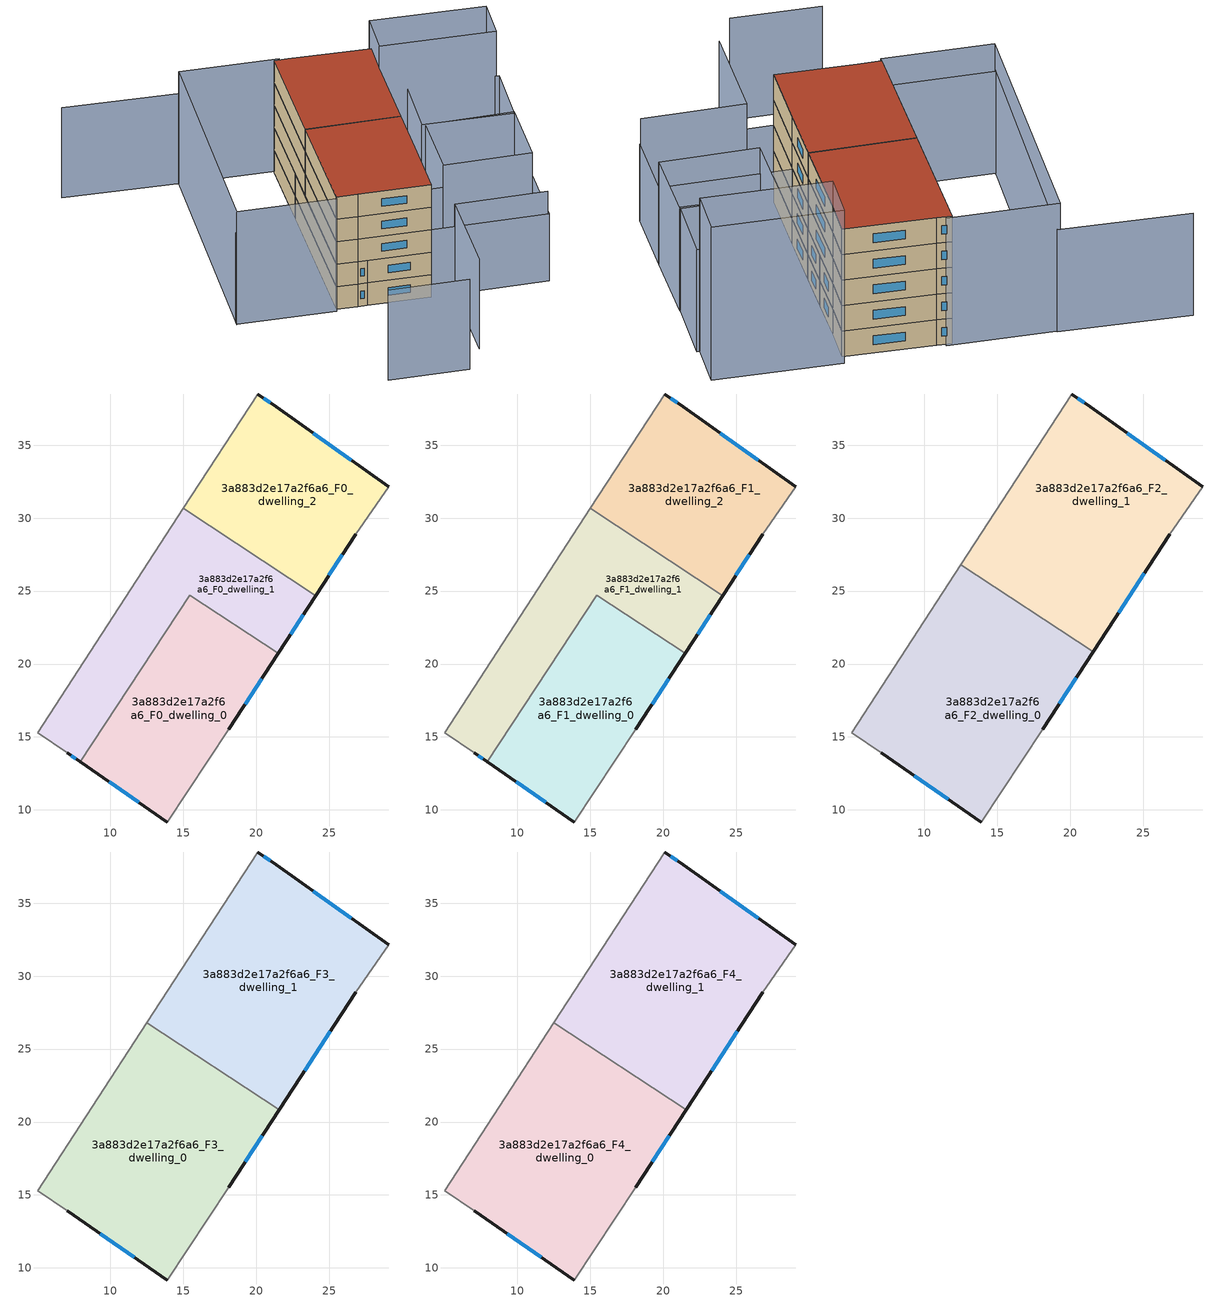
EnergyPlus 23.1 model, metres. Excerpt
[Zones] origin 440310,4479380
3a883d2e17a2f6a6_F0_dwelling_0
 floor ground (EU_floor_Construction): 21.49,20.73 18.11,15.53 13.91,9.17 7.93,13.3 15.45,24.71 z0
 wall outside (EU_wall_Construction): 18.11,15.53 21.49,20.73 / 7.93,13.3 13.91,9.17 z0:3
 wall adiabatic (EU_wall_Construction): 13.91,9.17 18.11,15.53 z0:3
 wall to 3a883d2e17a2f6a6_F0_dwelling_1 (EU_wall_Construction): 21.49,20.73 15.45,24.71 7.93,13.3 z0:3
 window (EU_Window_Construction): 19.23,17.25 20.37,19.01 / 9.91,11.93 11.92,10.54 z0.99:2.01
3a883d2e17a2f6a6_F0_dwelling_1
 floor ground (EU_floor_Construction): 24.07,24.69 21.49,20.73 15.45,24.71 7.93,13.3 7.03,13.92 5.03,15.29 15,30.66 z0
 wall outside (EU_wall_Construction): 7.03,13.92 7.93,13.3 / 21.49,20.73 24.07,24.69 z0:3
 wall adiabatic (EU_wall_Construction): 15,30.66 5.03,15.29 7.03,13.92 z0:3
 wall to 3a883d2e17a2f6a6_F0_dwelling_2 (EU_wall_Construction): 24.07,24.69 15,30.66 z0:3
 window (EU_Window_Construction): 7.32,13.72 7.63,13.51 / 22.35,22.04 23.21,23.38 z0.99:2.01
3a883d2e17a2f6a6_F0_dwelling_2
 floor ground (EU_floor_Construction): 29.06,32.15 26.81,28.9 24.07,24.69 15,30.66 20.1,38.51 21.35,37.63 z0
 wall outside (EU_wall_Construction): 24.07,24.69 26.81,28.9 / 29.06,32.15 21.35,37.63 20.1,38.51 z0:3
 wall adiabatic (EU_wall_Construction): 20.1,38.51 15,30.66 / 26.81,28.9 29.06,32.15 z0:3
 window (EU_Window_Construction): 24.98,26.08 25.9,27.5 / 20.93,37.92 20.51,38.22 / 26.5,33.97 23.9,35.82 z0.99:2.01
3a883d2e17a2f6a6_F1_dwelling_0
 floor to 3a883d2e17a2f6a6_F0_dwelling_0 (EU_floor_Construction): 21.49,20.73 18.11,15.53 13.91,9.17 7.93,13.3 15.45,24.71 z3
 wall outside (EU_wall_Construction): 18.11,15.53 21.49,20.73 / 7.93,13.3 13.91,9.17 z3:6
 wall adiabatic (EU_wall_Construction): 13.91,9.17 18.11,15.53 z3:6
 wall to 3a883d2e17a2f6a6_F1_dwelling_1 (EU_wall_Construction): 21.49,20.73 15.45,24.71 7.93,13.3 z3:6
 window (EU_Window_Construction): 19.23,17.25 20.37,19.01 / 9.91,11.93 11.92,10.54 z3.99:5.01
3a883d2e17a2f6a6_F1_dwelling_1
 floor to 3a883d2e17a2f6a6_F0_dwelling_1 (EU_floor_Construction): 24.07,24.69 21.49,20.73 15.45,24.71 7.93,13.3 7.03,13.92 5.03,15.29 15,30.66 z3
 wall outside (EU_wall_Construction): 7.03,13.92 7.93,13.3 / 21.49,20.73 24.07,24.69 z3:6
 wall adiabatic (EU_wall_Construction): 15,30.66 5.03,15.29 7.03,13.92 z3:6
 wall to 3a883d2e17a2f6a6_F1_dwelling_2 (EU_wall_Construction): 24.07,24.69 15,30.66 z3:6
 window (EU_Window_Construction): 7.32,13.72 7.63,13.51 / 22.35,22.04 23.21,23.38 z3.99:5.01
3a883d2e17a2f6a6_F1_dwelling_2
 floor to 3a883d2e17a2f6a6_F0_dwelling_2 (EU_floor_Construction): 29.06,32.15 26.81,28.9 24.07,24.69 15,30.66 20.1,38.51 21.35,37.63 z3
 wall outside (EU_wall_Construction): 24.07,24.69 26.81,28.9 / 29.06,32.15 21.35,37.63 20.1,38.51 z3:6
 wall adiabatic (EU_wall_Construction): 20.1,38.51 15,30.66 / 26.81,28.9 29.06,32.15 z3:6
 window (EU_Window_Construction): 24.98,26.08 25.9,27.5 / 20.93,37.92 20.51,38.22 / 26.5,33.97 23.9,35.82 z3.99:5.01
3a883d2e17a2f6a6_F2_dwelling_0
 floor to 3a883d2e17a2f6a6_F1_dwelling_0 (EU_floor_Construction): 21.49,20.73 18.11,15.53 13.91,9.17 7.93,13.3 15.45,24.71 z6
 floor to 3a883d2e17a2f6a6_F1_dwelling_1 (EU_floor_Construction): 21.56,20.83 21.49,20.73 15.45,24.71 7.93,13.3 7.03,13.92 5.03,15.29 12.5,26.8 z6
 wall outside (EU_wall_Construction): 18.11,15.53 21.56,20.83 / 7.03,13.92 13.91,9.17 z6:9
 wall adiabatic (EU_wall_Construction): 12.5,26.8 5.03,15.29 7.03,13.92 / 13.91,9.17 18.11,15.53 z6:9
 wall to 3a883d2e17a2f6a6_F2_dwelling_1 (EU_wall_Construction): 21.56,20.83 12.5,26.8 z6:9
 window (EU_Window_Construction): 19.25,17.29 20.42,19.08 / 9.31,12.35 11.62,10.75 z6.99:8.01
3a883d2e17a2f6a6_F2_dwelling_1
 floor to 3a883d2e17a2f6a6_F1_dwelling_1 (EU_floor_Construction): 24.07,24.69 21.56,20.83 12.5,26.8 15,30.66 z6
 floor to 3a883d2e17a2f6a6_F1_dwelling_2 (EU_floor_Construction): 29.06,32.15 26.81,28.9 24.07,24.69 15,30.66 20.1,38.51 21.35,37.63 z6
 wall outside (EU_wall_Construction): 29.06,32.15 21.35,37.63 20.1,38.51 / 21.56,20.83 26.81,28.9 z6:9
 wall adiabatic (EU_wall_Construction): 20.1,38.51 12.5,26.8 / 26.81,28.9 29.06,32.15 z6:9
 window (EU_Window_Construction): 20.93,37.92 20.51,38.22 / 26.5,33.97 23.9,35.82 / 23.3,23.5 25.07,26.22 z6.99:8.01
3a883d2e17a2f6a6_F3_dwelling_0
 floor to 3a883d2e17a2f6a6_F2_dwelling_0 (EU_floor_Construction): 21.56,20.83 18.11,15.53 13.91,9.17 7.03,13.92 5.03,15.29 12.5,26.8 z9
 wall outside (EU_wall_Construction): 18.11,15.53 21.56,20.83 / 7.03,13.92 13.91,9.17 z9:12
 wall adiabatic (EU_wall_Construction): 12.5,26.8 5.03,15.29 7.03,13.92 / 13.91,9.17 18.11,15.53 z9:12
 wall to 3a883d2e17a2f6a6_F3_dwelling_1 (EU_wall_Construction): 21.56,20.83 12.5,26.8 z9:12
 window (EU_Window_Construction): 19.25,17.29 20.42,19.08 / 9.31,12.35 11.62,10.75 z9.99:11.01
3a883d2e17a2f6a6_F3_dwelling_1
 floor to 3a883d2e17a2f6a6_F2_dwelling_1 (EU_floor_Construction): 29.06,32.15 26.81,28.9 21.56,20.83 12.5,26.8 20.1,38.51 21.35,37.63 z9
 wall outside (EU_wall_Construction): 29.06,32.15 21.35,37.63 20.1,38.51 / 21.56,20.83 26.81,28.9 z9:12
 wall adiabatic (EU_wall_Construction): 20.1,38.51 12.5,26.8 / 26.81,28.9 29.06,32.15 z9:12
 window (EU_Window_Construction): 20.93,37.92 20.51,38.22 / 26.5,33.97 23.9,35.82 / 23.3,23.5 25.07,26.22 z9.99:11.01
3a883d2e17a2f6a6_F4_dwelling_0
 floor to 3a883d2e17a2f6a6_F3_dwelling_0 (EU_floor_Construction): 21.56,20.83 18.11,15.53 13.91,9.17 7.03,13.92 5.03,15.29 12.5,26.8 z12
 wall outside (EU_wall_Construction): 18.11,15.53 21.56,20.83 / 7.03,13.92 13.91,9.17 z12:15
 wall adiabatic (EU_wall_Construction): 12.5,26.8 5.03,15.29 7.03,13.92 / 13.91,9.17 18.11,15.53 z12:15
 wall to 3a883d2e17a2f6a6_F4_dwelling_1 (EU_wall_Construction): 21.56,20.83 12.5,26.8 z12:15
 window (EU_Window_Construction): 19.25,17.29 20.42,19.08 / 9.31,12.35 11.62,10.75 z12.99:14.01
 roof outside (EU_roof_Construction): 18.11,15.53 21.56,20.83 12.5,26.8 5.03,15.29 7.03,13.92 13.91,9.17 z15
3a883d2e17a2f6a6_F4_dwelling_1
 floor to 3a883d2e17a2f6a6_F3_dwelling_1 (EU_floor_Construction): 29.06,32.15 26.81,28.9 21.56,20.83 12.5,26.8 20.1,38.51 21.35,37.63 z12
 wall outside (EU_wall_Construction): 29.06,32.15 21.35,37.63 20.1,38.51 / 21.56,20.83 26.81,28.9 z12:15
 wall adiabatic (EU_wall_Construction): 20.1,38.51 12.5,26.8 / 26.81,28.9 29.06,32.15 z12:15
 window (EU_Window_Construction): 20.93,37.92 20.51,38.22 / 26.5,33.97 23.9,35.82 / 23.3,23.5 25.07,26.22 z12.99:14.01
 roof outside (EU_roof_Construction): 21.56,20.83 26.81,28.9 29.06,32.15 21.35,37.63 20.1,38.51 12.5,26.8 z15
shading: 13.89,9.15 18.2,15.66 / 18.2,15.66 29.37,8.27 / 29.37,8.27 25.07,1.76 / 25.07,1.76 13.89,9.15 z0:9; -1.28,1.63 6.39,-3.54 / 10.02,-1.6 16.14,7.7 / 16.14,7.7 25,1.87 / -4.42,21.69 7.06,13.91 / 0.57,52.43 11.68,44.65 / 11.68,44.65 -4.66,21.31 / 20.87,13.8 25.4,20.73 / 25.4,20.73 33.89,15.17 / 33.89,15.17 29.35,8.25 / 29.35,8.25 20.87,13.8 / 29.39,27.12 37.98,21.2 / 37.98,21.2 33.69,14.99 / 33.69,14.99 25.11,20.91 / 25.11,20.91 29.39,27.12 z0:12; 37.73,21.37 26.81,28.9 / 26.81,28.9 29.69,33.09 / 29.69,33.09 40.61,25.56 / 40.61,25.56 37.73,21.37 z0:18; -4.59,21.41 11.34,44.78 / 11.34,44.78 20.75,38.37 / 20.75,38.37 4.82,14.99 / 4.82,14.99 -4.59,21.41 z0:15
[Building]
EU S2 Campaign: North Axis=0; Terrain=City; Solar Distribution=FullExterior
[Site:Location]
Madrid: Latitude=40.5; Longitude=-3.5; Time Zone=1; Elevation=609
[SizingPeriod:WeatherFileDays]
AnnualSizingPeriod: Begin Month=1; Begin Day of Month=1; End Month=12; End Day of Month=31; Day of Week for Start Day=Monday; Use Weather File Daylight Saving Period=No; Use Weather File Rain and Snow Indicators=No
[MATERIAL]
EU_InternalMass_Material: Roughness=MediumRough; Thickness=0.1; Conductivity=1; Density=1800; Specific Heat=900; Thermal Absorptance=0.9; Solar Absorptance=0.7; Visible Absorptance=0.7
[MATERIAL:NOMASS] Roughness=MediumRough; Thermal Absorptance=0.9; Solar Absorptance=0.7; Visible Absorptance=0.7
Name | Thermal Resistance
EU_wall_NoMass | 0.609216
EU_roof_NoMass | 0.513268
EU_floor_NoMass | 0.568163
[WINDOWMATERIAL:SIMPLEGLAZINGSYSTEM]
EU_Window_SimpleGlazing: UFactor=5.50606; Solar Heat Gain Coefficient=0.85; Visible Transmittance=0.85
[CONSTRUCTION]
EU_wall_Construction: EU_wall_NoMass
EU_roof_Construction: EU_roof_NoMass
EU_floor_Construction: EU_floor_NoMass
EU_InternalMass_Construction: EU_InternalMass_Material
EU_Window_Construction: EU_Window_SimpleGlazing
[ZONE] Type=1; Multiplier=1; Ceiling Height=autocalculate; Floor Area=autocalculate; Part of Total Floor Area=Yes
Name | Volume
3a883d2e17a2f6a6_F0_dwelling_0; 3a883d2e17a2f6a6_F1_dwelling_0 | 299.53
3a883d2e17a2f6a6_F2_dwelling_0; 3a883d2e17a2f6a6_F3_dwelling_0; 3a883d2e17a2f6a6_F4_dwelling_0 | 449.313
3a883d2e17a2f6a6_F0_dwelling_1; 3a883d2e17a2f6a6_F1_dwelling_1 | 299.54
3a883d2e17a2f6a6_F2_dwelling_1; 3a883d2e17a2f6a6_F3_dwelling_1; 3a883d2e17a2f6a6_F4_dwelling_1 | 449.292
3a883d2e17a2f6a6_F0_dwelling_2; 3a883d2e17a2f6a6_F1_dwelling_2 | 299.533
[INTERNALMASS] Construction=EU_InternalMass_Construction
Name | Zone or ZoneList | Surface Area
3a883d2e17a2f6a6_F0_dwelling_0_EU_InternalMass | 3a883d2e17a2f6a6_F0_dwelling_0 | 99.8442
3a883d2e17a2f6a6_F0_dwelling_1_EU_InternalMass | 3a883d2e17a2f6a6_F0_dwelling_1 | 99.8467
3a883d2e17a2f6a6_F0_dwelling_2_EU_InternalMass | 3a883d2e17a2f6a6_F0_dwelling_2 | 99.8434
3a883d2e17a2f6a6_F1_dwelling_0_EU_InternalMass | 3a883d2e17a2f6a6_F1_dwelling_0 | 99.8442
3a883d2e17a2f6a6_F1_dwelling_1_EU_InternalMass | 3a883d2e17a2f6a6_F1_dwelling_1 | 99.8467
3a883d2e17a2f6a6_F1_dwelling_2_EU_InternalMass | 3a883d2e17a2f6a6_F1_dwelling_2 | 99.8434
3a883d2e17a2f6a6_F2_dwelling_0_EU_InternalMass | 3a883d2e17a2f6a6_F2_dwelling_0 | 149.771
3a883d2e17a2f6a6_F2_dwelling_1_EU_InternalMass | 3a883d2e17a2f6a6_F2_dwelling_1 | 149.764
3a883d2e17a2f6a6_F3_dwelling_0_EU_InternalMass | 3a883d2e17a2f6a6_F3_dwelling_0 | 149.771
3a883d2e17a2f6a6_F3_dwelling_1_EU_InternalMass | 3a883d2e17a2f6a6_F3_dwelling_1 | 149.764
3a883d2e17a2f6a6_F4_dwelling_0_EU_InternalMass | 3a883d2e17a2f6a6_F4_dwelling_0 | 149.771
3a883d2e17a2f6a6_F4_dwelling_1_EU_InternalMass | 3a883d2e17a2f6a6_F4_dwelling_1 | 149.764
[OTHEREQUIPMENT] Fuel Type=Electricity; Design Level Calculation Method=Watts/Area; Power per Zone Floor Area=1; Fraction Latent=0; Fraction Radiant=0; Fraction Lost=0; Carbon Dioxide Generation Rate=0; EndUse Subcategory=EU_Step8_InternalGains
Name | Zone or ZoneList or Space or SpaceList | Schedule
EU_Step8_InternalGain_3a883d2e17a2f6a6_F0_dwelling_0_f000 | 3a883d2e17a2f6a6_F0_dwelling_0 | EU_Step8_GainSchedule_3a883d2e17a2f6a6_F0_dwelling_0_f000
EU_Step8_InternalGain_3a883d2e17a2f6a6_F0_dwelling_1_f000 | 3a883d2e17a2f6a6_F0_dwelling_1 | EU_Step8_GainSchedule_3a883d2e17a2f6a6_F0_dwelling_1_f000
EU_Step8_InternalGain_3a883d2e17a2f6a6_F0_dwelling_2_f000 | 3a883d2e17a2f6a6_F0_dwelling_2 | EU_Step8_GainSchedule_3a883d2e17a2f6a6_F0_dwelling_2_f000
EU_Step8_InternalGain_3a883d2e17a2f6a6_F1_dwelling_0_f000 | 3a883d2e17a2f6a6_F1_dwelling_0 | EU_Step8_GainSchedule_3a883d2e17a2f6a6_F1_dwelling_0_f000
EU_Step8_InternalGain_3a883d2e17a2f6a6_F1_dwelling_1_f000 | 3a883d2e17a2f6a6_F1_dwelling_1 | EU_Step8_GainSchedule_3a883d2e17a2f6a6_F1_dwelling_1_f000
EU_Step8_InternalGain_3a883d2e17a2f6a6_F1_dwelling_2_f000 | 3a883d2e17a2f6a6_F1_dwelling_2 | EU_Step8_GainSchedule_3a883d2e17a2f6a6_F1_dwelling_2_f000
EU_Step8_InternalGain_3a883d2e17a2f6a6_F2_dwelling_0_f000 | 3a883d2e17a2f6a6_F2_dwelling_0 | EU_Step8_GainSchedule_3a883d2e17a2f6a6_F2_dwelling_0_f000
EU_Step8_InternalGain_3a883d2e17a2f6a6_F2_dwelling_1_f000 | 3a883d2e17a2f6a6_F2_dwelling_1 | EU_Step8_GainSchedule_3a883d2e17a2f6a6_F2_dwelling_1_f000
EU_Step8_InternalGain_3a883d2e17a2f6a6_F3_dwelling_0_f000 | 3a883d2e17a2f6a6_F3_dwelling_0 | EU_Step8_GainSchedule_3a883d2e17a2f6a6_F3_dwelling_0_f000
EU_Step8_InternalGain_3a883d2e17a2f6a6_F3_dwelling_1_f000 | 3a883d2e17a2f6a6_F3_dwelling_1 | EU_Step8_GainSchedule_3a883d2e17a2f6a6_F3_dwelling_1_f000
EU_Step8_InternalGain_3a883d2e17a2f6a6_F4_dwelling_0_f000 | 3a883d2e17a2f6a6_F4_dwelling_0 | EU_Step8_GainSchedule_3a883d2e17a2f6a6_F4_dwelling_0_f000
EU_Step8_InternalGain_3a883d2e17a2f6a6_F4_dwelling_1_f000 | 3a883d2e17a2f6a6_F4_dwelling_1 | EU_Step8_GainSchedule_3a883d2e17a2f6a6_F4_dwelling_1_f000
[ZONEVENTILATION:DESIGNFLOWRATE] Schedule=EU_AlwaysOn; Design Flow Rate Calculation Method=AirChanges/Hour; Air Changes per Hour=0.752966; Ventilation Type=Natural; Fan Pressure Rise=0; Fan Total Efficiency=1; Constant Term Coefficient=1; Temperature Term Coefficient=0; Velocity Term Coefficient=0; Velocity Squared Term Coefficient=0; Minimum Indoor Temperature=-100; Maximum Indoor Temperature=100; Delta Temperature=-100; Minimum Outdoor Temperature=-100; Maximum Outdoor Temperature=100; Maximum Wind Speed=40
Name | Zone or ZoneList or Space or SpaceList
EU_ConstantAir_3a883d2e17a2f6a6_F0_dwelling_0 | 3a883d2e17a2f6a6_F0_dwelling_0
EU_ConstantAir_3a883d2e17a2f6a6_F0_dwelling_1 | 3a883d2e17a2f6a6_F0_dwelling_1
EU_ConstantAir_3a883d2e17a2f6a6_F0_dwelling_2 | 3a883d2e17a2f6a6_F0_dwelling_2
EU_ConstantAir_3a883d2e17a2f6a6_F1_dwelling_0 | 3a883d2e17a2f6a6_F1_dwelling_0
EU_ConstantAir_3a883d2e17a2f6a6_F1_dwelling_1 | 3a883d2e17a2f6a6_F1_dwelling_1
EU_ConstantAir_3a883d2e17a2f6a6_F1_dwelling_2 | 3a883d2e17a2f6a6_F1_dwelling_2
EU_ConstantAir_3a883d2e17a2f6a6_F2_dwelling_0 | 3a883d2e17a2f6a6_F2_dwelling_0
EU_ConstantAir_3a883d2e17a2f6a6_F2_dwelling_1 | 3a883d2e17a2f6a6_F2_dwelling_1
EU_ConstantAir_3a883d2e17a2f6a6_F3_dwelling_0 | 3a883d2e17a2f6a6_F3_dwelling_0
EU_ConstantAir_3a883d2e17a2f6a6_F3_dwelling_1 | 3a883d2e17a2f6a6_F3_dwelling_1
EU_ConstantAir_3a883d2e17a2f6a6_F4_dwelling_0 | 3a883d2e17a2f6a6_F4_dwelling_0
EU_ConstantAir_3a883d2e17a2f6a6_F4_dwelling_1 | 3a883d2e17a2f6a6_F4_dwelling_1
[HVACTEMPLATE:THERMOSTAT] Constant Heating Setpoint=20; Constant Cooling Setpoint=50
EU_HeatOnly_3a883d2e17a2f6a6_F0_dwelling_0; EU_HeatOnly_3a883d2e17a2f6a6_F0_dwelling_1; EU_HeatOnly_3a883d2e17a2f6a6_F0_dwelling_2; EU_HeatOnly_3a883d2e17a2f6a6_F1_dwelling_0; EU_HeatOnly_3a883d2e17a2f6a6_F1_dwelling_1; EU_HeatOnly_3a883d2e17a2f6a6_F1_dwelling_2; EU_HeatOnly_3a883d2e17a2f6a6_F2_dwelling_0; EU_HeatOnly_3a883d2e17a2f6a6_F2_dwelling_1; EU_HeatOnly_3a883d2e17a2f6a6_F3_dwelling_0; EU_HeatOnly_3a883d2e17a2f6a6_F3_dwelling_1; EU_HeatOnly_3a883d2e17a2f6a6_F4_dwelling_0; EU_HeatOnly_3a883d2e17a2f6a6_F4_dwelling_1
[HVACTEMPLATE:ZONE:IDEALLOADSAIRSYSTEM] System Availability Schedule=EU_AlwaysOn; Maximum Heating Supply Air Temperature=50; Minimum Cooling Supply Air Temperature=13; Maximum Heating Supply Air Humidity Ratio=0.0156; Minimum Cooling Supply Air Humidity Ratio=0.0077; Heating Limit=NoLimit; Cooling Limit=NoLimit; Heating Availability Schedule=EU_AlwaysOn; Cooling Availability Schedule=EU_CoolingOff; Dehumidification Control Type=ConstantSensibleHeatRatio; Cooling Sensible Heat Ratio=0.7; Dehumidification Setpoint=60; Humidification Control Type=None; Humidification Setpoint=30; Outdoor Air Method=None; Outdoor Air Flow Rate per Person=0.00944; Outdoor Air Flow Rate per Zone Floor Area=0; Outdoor Air Flow Rate per Zone=0; Demand Controlled Ventilation Type=None; Outdoor Air Economizer Type=NoEconomizer; Heat Recovery Type=None; Sensible Heat Recovery Effectiveness=0.7; Latent Heat Recovery Effectiveness=0.65
Name | Template Thermostat
3a883d2e17a2f6a6_F0_dwelling_0 | EU_HeatOnly_3a883d2e17a2f6a6_F0_dwelling_0
3a883d2e17a2f6a6_F0_dwelling_1 | EU_HeatOnly_3a883d2e17a2f6a6_F0_dwelling_1
3a883d2e17a2f6a6_F0_dwelling_2 | EU_HeatOnly_3a883d2e17a2f6a6_F0_dwelling_2
3a883d2e17a2f6a6_F1_dwelling_0 | EU_HeatOnly_3a883d2e17a2f6a6_F1_dwelling_0
3a883d2e17a2f6a6_F1_dwelling_1 | EU_HeatOnly_3a883d2e17a2f6a6_F1_dwelling_1
3a883d2e17a2f6a6_F1_dwelling_2 | EU_HeatOnly_3a883d2e17a2f6a6_F1_dwelling_2
3a883d2e17a2f6a6_F2_dwelling_0 | EU_HeatOnly_3a883d2e17a2f6a6_F2_dwelling_0
3a883d2e17a2f6a6_F2_dwelling_1 | EU_HeatOnly_3a883d2e17a2f6a6_F2_dwelling_1
3a883d2e17a2f6a6_F3_dwelling_0 | EU_HeatOnly_3a883d2e17a2f6a6_F3_dwelling_0
3a883d2e17a2f6a6_F3_dwelling_1 | EU_HeatOnly_3a883d2e17a2f6a6_F3_dwelling_1
3a883d2e17a2f6a6_F4_dwelling_0 | EU_HeatOnly_3a883d2e17a2f6a6_F4_dwelling_0
3a883d2e17a2f6a6_F4_dwelling_1 | EU_HeatOnly_3a883d2e17a2f6a6_F4_dwelling_1
[SIZING:ZONE] Zone Cooling Design Supply Air Temperature Input Method=SupplyAirTemperature; Zone Cooling Design Supply Air Temperature=13; Zone Heating Design Supply Air Temperature Input Method=SupplyAirTemperature; Zone Heating Design Supply Air Temperature=50; Zone Cooling Design Supply Air Humidity Ratio=0.008; Zone Heating Design Supply Air Humidity Ratio=0.008; Cooling Design Air Flow Method=DesignDay; Cooling Design Air Flow Rate=0; Cooling Minimum Air Flow per Zone Floor Area=0.000762; Cooling Minimum Air Flow=0; Cooling Minimum Air Flow Fraction=0.2; Heating Design Air Flow Method=DesignDay; Heating Design Air Flow Rate=0; Heating Maximum Air Flow per Zone Floor Area=0.002032; Heating Maximum Air Flow=0.141576; Heating Maximum Air Flow Fraction=0.3; Account for Dedicated Outdoor Air System=No; Dedicated Outdoor Air System Control Strategy=NeutralSupplyAir; Dedicated Outdoor Air Low Setpoint Temperature for Design=autosize; Dedicated Outdoor Air High Setpoint Temperature for Design=autosize; Zone Load Sizing Method=Sensible Load Only No Latent Load; Zone Latent Cooling Design Supply Air Humidity Ratio Input Method=HumidityRatioDifference; Zone Cooling Design Supply Air Humidity Ratio Difference=0.005; Zone Latent Heating Design Supply Air Humidity Ratio Input Method=HumidityRatioDifference; Zone Humidification Design Supply Air Humidity Ratio Difference=0.005
3a883d2e17a2f6a6_F0_dwelling_0; 3a883d2e17a2f6a6_F0_dwelling_1; 3a883d2e17a2f6a6_F0_dwelling_2; 3a883d2e17a2f6a6_F1_dwelling_0; 3a883d2e17a2f6a6_F1_dwelling_1; 3a883d2e17a2f6a6_F1_dwelling_2; 3a883d2e17a2f6a6_F2_dwelling_0; 3a883d2e17a2f6a6_F2_dwelling_1; 3a883d2e17a2f6a6_F3_dwelling_0; 3a883d2e17a2f6a6_F3_dwelling_1; 3a883d2e17a2f6a6_F4_dwelling_0; 3a883d2e17a2f6a6_F4_dwelling_1
[SCHEDULE:CONSTANT]
Name | Hourly Value
EU_AlwaysOn | 1
EU_CoolingOff | 0
[SCHEDULE:FILE] Column Number=1; Rows to Skip at Top=0; Number of Hours of Data=8760; Column Separator=Comma; Interpolate to Timestep=No; Minutes per Item=60; Adjust Schedule for Daylight Savings=Yes
Name | File
EU_Step8_GainSchedule_3a883d2e17a2f6a6_F0_dwelling_0_f000 | ../../schedules/3a883d2e17a2f6a6/3a883d2e17a2f6a6_F0_dwelling_0_f000_gain.csv
EU_Step8_GainSchedule_3a883d2e17a2f6a6_F0_dwelling_1_f000 | ../../schedules/3a883d2e17a2f6a6/3a883d2e17a2f6a6_F0_dwelling_1_f000_gain.csv
EU_Step8_GainSchedule_3a883d2e17a2f6a6_F0_dwelling_2_f000 | ../../schedules/3a883d2e17a2f6a6/3a883d2e17a2f6a6_F0_dwelling_2_f000_gain.csv
EU_Step8_GainSchedule_3a883d2e17a2f6a6_F1_dwelling_0_f000 | ../../schedules/3a883d2e17a2f6a6/3a883d2e17a2f6a6_F1_dwelling_0_f000_gain.csv
EU_Step8_GainSchedule_3a883d2e17a2f6a6_F1_dwelling_1_f000 | ../../schedules/3a883d2e17a2f6a6/3a883d2e17a2f6a6_F1_dwelling_1_f000_gain.csv
EU_Step8_GainSchedule_3a883d2e17a2f6a6_F1_dwelling_2_f000 | ../../schedules/3a883d2e17a2f6a6/3a883d2e17a2f6a6_F1_dwelling_2_f000_gain.csv
EU_Step8_GainSchedule_3a883d2e17a2f6a6_F2_dwelling_0_f000 | ../../schedules/3a883d2e17a2f6a6/3a883d2e17a2f6a6_F2_dwelling_0_f000_gain.csv
EU_Step8_GainSchedule_3a883d2e17a2f6a6_F2_dwelling_1_f000 | ../../schedules/3a883d2e17a2f6a6/3a883d2e17a2f6a6_F2_dwelling_1_f000_gain.csv
EU_Step8_GainSchedule_3a883d2e17a2f6a6_F3_dwelling_0_f000 | ../../schedules/3a883d2e17a2f6a6/3a883d2e17a2f6a6_F3_dwelling_0_f000_gain.csv
EU_Step8_GainSchedule_3a883d2e17a2f6a6_F3_dwelling_1_f000 | ../../schedules/3a883d2e17a2f6a6/3a883d2e17a2f6a6_F3_dwelling_1_f000_gain.csv
EU_Step8_GainSchedule_3a883d2e17a2f6a6_F4_dwelling_0_f000 | ../../schedules/3a883d2e17a2f6a6/3a883d2e17a2f6a6_F4_dwelling_0_f000_gain.csv
EU_Step8_GainSchedule_3a883d2e17a2f6a6_F4_dwelling_1_f000 | ../../schedules/3a883d2e17a2f6a6/3a883d2e17a2f6a6_F4_dwelling_1_f000_gain.csv
